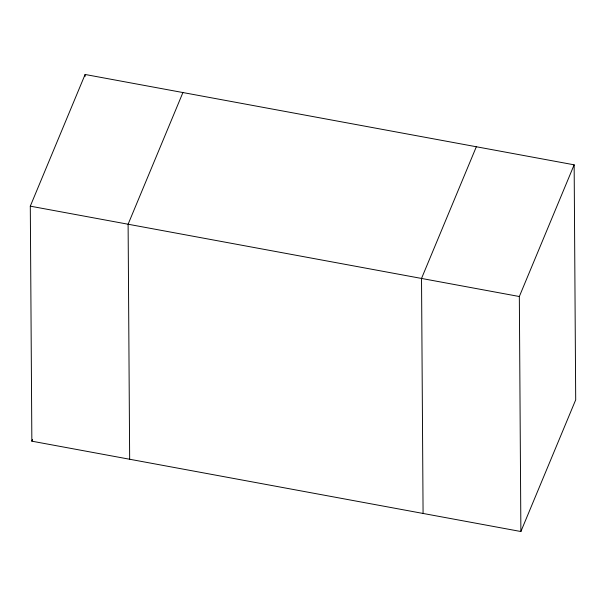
<?xml version="1.0" encoding="UTF-8"?>
<svg xmlns="http://www.w3.org/2000/svg" width="606" height="606" viewBox="0 0 606 606"><rect width="100%" height="100%" fill="white"/><g stroke="black" fill="none" stroke-linecap="round" stroke-linejoin="round"><path stroke-width="0.91" d="M30.3 206.161L85.12 74.477L574.147 164.824L575.7 399.839L520.88 531.523L31.853 441.176L30.3 206.161L519.334 296.516L574.147 164.824M31.853 441.176L32.58 439.433M182.921 92.544L128.108 224.235L129.661 459.242M476.339 146.758L421.526 278.442L423.079 513.456M519.334 296.516L520.88 531.523M85.12 74.477L85.128 76.364"/></g></svg>
